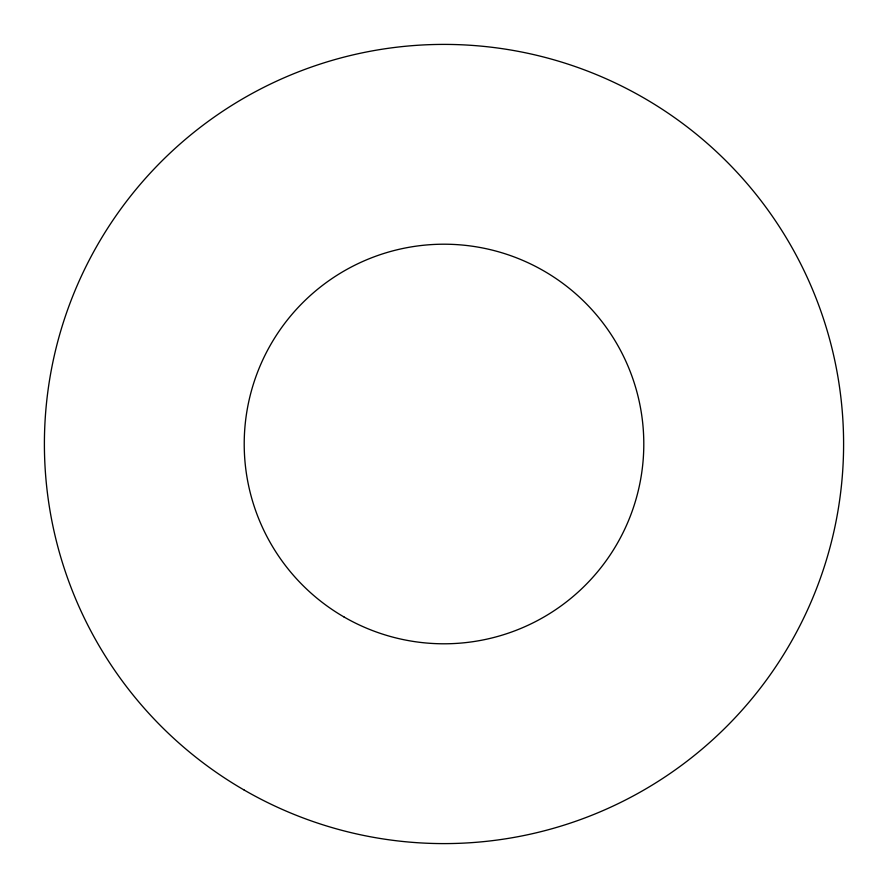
<?xml version="1.0" encoding="UTF-8"?>
<svg xmlns="http://www.w3.org/2000/svg" width="888" height="888" viewBox="0 0 888 888"><rect width="100%" height="100%" fill="white"/><g stroke="black" fill="none" stroke-linecap="round" stroke-linejoin="round"><path stroke-width="1.33" d="M344.1 617.027A199.8 199.8 0 0 0 643.8 444A199.8 199.8 0 0 0 344.1 270.973A199.8 199.8 0 0 0 344.1 617.027M244.2 790.065A399.6 399.6 0 0 0 843.6 444A399.6 399.6 0 0 0 244.2 97.935A399.6 399.6 0 0 0 244.2 790.065"/></g></svg>
